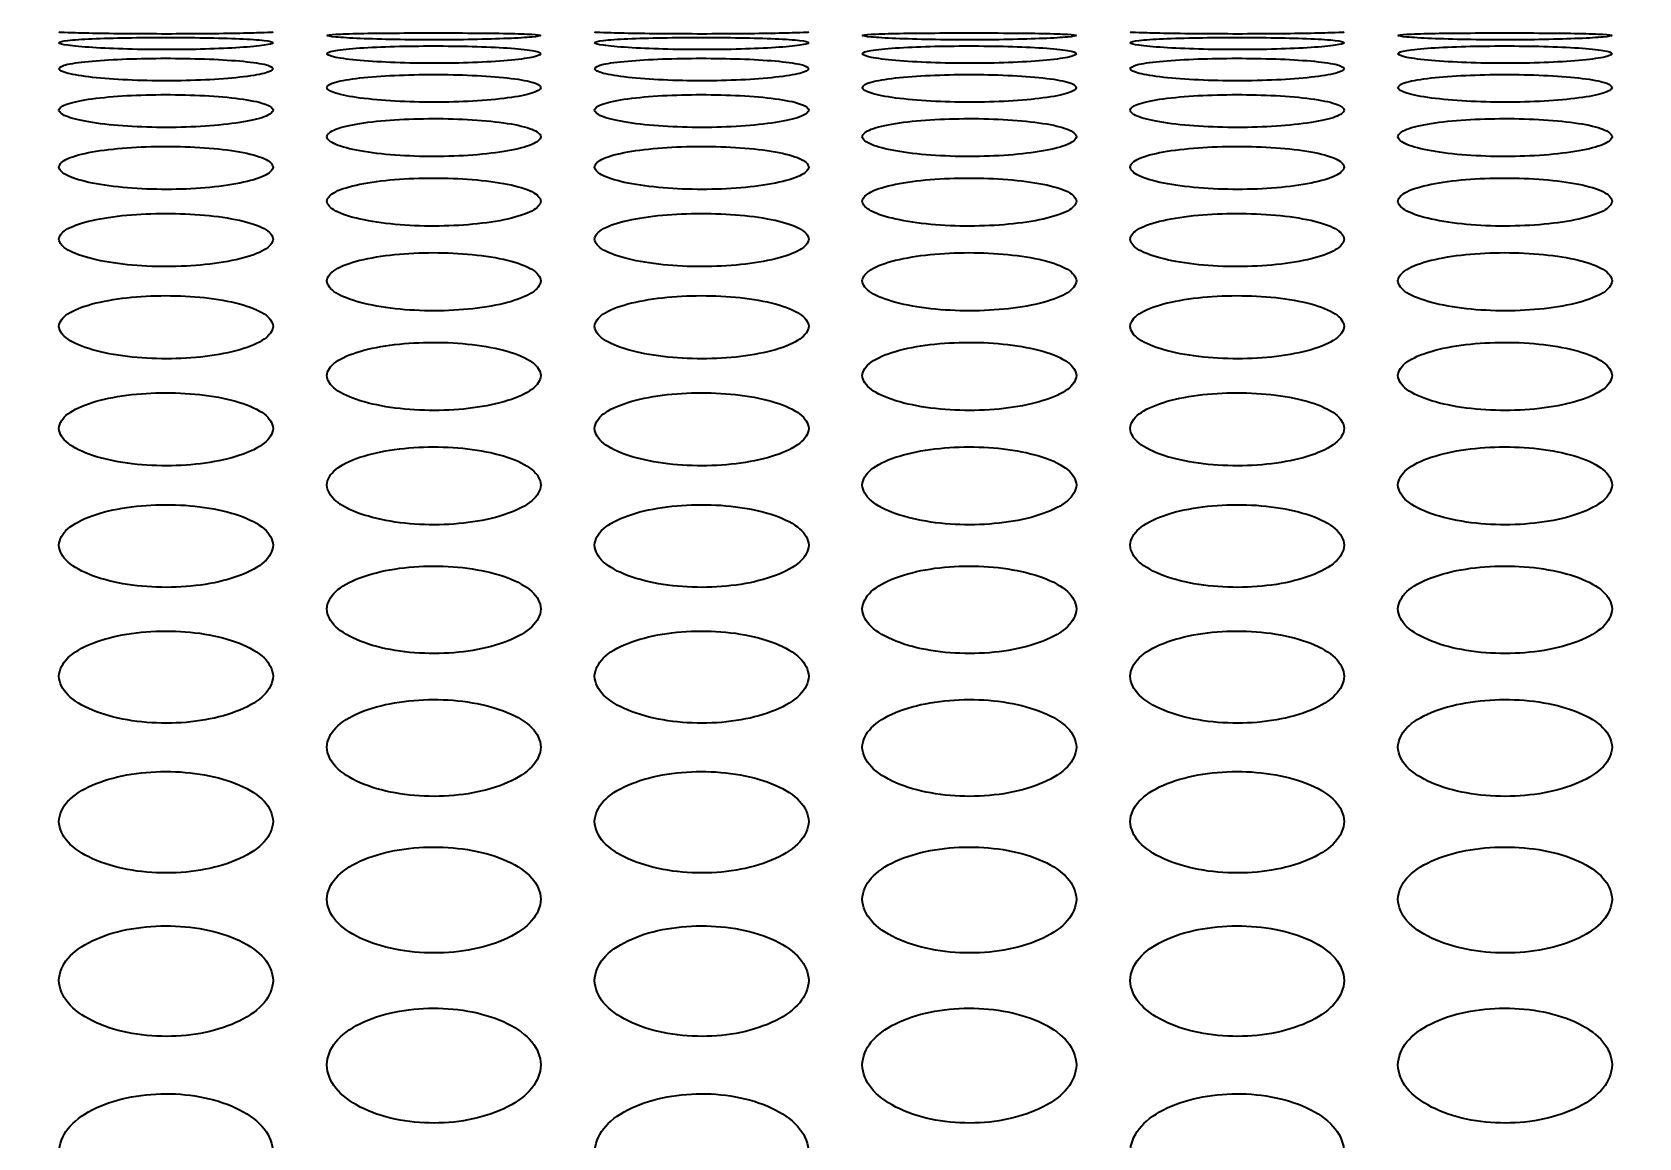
# Model space of a CAD drawing. Header units: millimetres. Extents: x 750 to 8479, y 2174 to 4333.
# Drawn here: x 2392.2 to 2452.2, y 3966 to 4007.3 of the extents above; entities that cross this region are included whole.
import ezdxf

# ---------------------------------------------------------------- set-up
doc = ezdxf.new("R2010")
doc.units = ezdxf.units.MM
doc.header["$LTSCALE"] = 153.67
doc.header["$PDMODE"] = 3
doc.header["$PDSIZE"] = 8
doc.layers.get('0').update_dxf_attribs({"linetype": 'CONTINUOUS'})
doc.layers.get('Defpoints').update_dxf_attribs({"linetype": 'CONTINUOUS'})
doc.layers.add('02___PRT_ALL_AXES', color=7, linetype='CONTINUOUS')
doc.styles.get("Standard").update_dxf_attribs({"font": 'calibri.ttf'})
doc.dimstyles.get("Standard").update_dxf_attribs({"dimtxt": 17.5, "dimasz": 17.5, "dimexe": 1.5, "dimexo": 1, "dimtad": 1, "dimdsep": 46, "dimtxsty": 'Standard', "dimblk": '_FILLED', "dimblk1": '_FILLED', "dimblk2": '_FILLED', "dimcen": 0.09, "dimazin": 2, "dimtol": 1, "dimtp": 0.01, "dimtm": 0.01, "dimtfac": 1, "dimtofl": 0, "dimtmove": 0, "dimatfit": 3, "dimldrblk": '_FILLED', "dimfxl": 1, "dimtolj": 1, "dimarcsym": 0})

# ---------------------------------------------------------------- blocks, each defined once
blk = doc.blocks.new('_FILLED')
at = {"color": 0, "linetype": 'ByBlock'}
blk.add_solid([(0, 0), (-1, 0.2143), (-1, -0.2143)], dxfattribs=at)
blk = doc.blocks.new('*D35')
at = {"color": 0, "lineweight": -2}
for p, q in [((2172.164, 4025.33), (2172.164, 4062.926)), ((2749.564, 3876.371), (2749.564, 4062.926)), ((2189.664, 4061.426), (2426.858, 4061.426)), ((2732.064, 4061.426), (2494.87, 4061.426))]:
    blk.add_line(p, q, dxfattribs=at)
at = {"layer": 'Defpoints', "color": 0}
for p in [(2749.564, 4061.426), (2172.164, 4024.33), (2749.564, 3875.371)]:
    blk.add_point(p, dxfattribs=at)
at = {"color": 0, "linetype": 'ByBlock', "lineweight": -2, "xscale": 17.5, "yscale": 17.5, "zscale": 17.5, "rotation": 180}
blk.add_blockref('_FILLED', (2172.164, 4061.426), dxfattribs=at)
at = {"color": 0, "linetype": 'ByBlock', "lineweight": -2, "xscale": 17.5, "yscale": 17.5, "zscale": 17.5}
blk.add_blockref('_FILLED', (2749.564, 4061.426), dxfattribs=at)
at = {"color": 0, "insert": (2460.864, 4061.426), "char_height": 30, "attachment_point": 5}
blk.add_mtext('\\A1;\\A1;575', dxfattribs=at)

msp = doc.modelspace()

# ---------------------------------------------------------------- linework, layer by layer
at = {"layer": '02___PRT_ALL_AXES', "linetype": 'Continuous'}
for points in [[(2401.16421, 4007.31348), (2401.14237, 4007.30857), (2400.93039, 4007.29574), (2399.98744, 4007.27164), (2398.64757, 4007.25255), (2397.18087, 4007.24566), (2395.707, 4007.25228), (2394.35251, 4007.27138), (2393.39937, 4007.29566), (2393.18584, 4007.30855), (2393.16421, 4007.31348)], [(2393.16421, 4006.92314), (2393.18605, 4006.9567), (2393.39803, 4007.01266), (2394.34098, 4007.07508), (2395.68085, 4007.11045), (2397.14755, 4007.12149), (2398.62142, 4007.1109), (2399.97591, 4007.07566), (2400.92905, 4007.01297), (2401.14258, 4006.95683), (2401.16421, 4006.92314)], [(2401.16421, 4006.92314), (2401.14237, 4006.88959), (2400.93039, 4006.82554), (2399.98744, 4006.73707), (2398.64757, 4006.67747), (2397.18087, 4006.65724), (2395.707, 4006.67666), (2394.35251, 4006.73619), (2393.39937, 4006.82518), (2393.18584, 4006.88945), (2393.16421, 4006.92314)], [(2403.16421, 4007.19096), (2403.18605, 4007.2102), (2403.39803, 4007.24056), (2404.34098, 4007.27078), (2405.68085, 4007.28587), (2407.14755, 4007.29024), (2408.62142, 4007.28606), (2409.97591, 4007.27105), (2410.92905, 4007.24073), (2411.14258, 4007.21028), (2411.16421, 4007.19096)], [(2411.16421, 4007.19096), (2411.14237, 4007.17172), (2410.93039, 4007.13327), (2409.98744, 4007.07697), (2408.64757, 4007.03761), (2407.18087, 4007.02405), (2405.707, 4007.03707), (2404.35251, 4007.0764), (2403.39937, 4007.13305), (2403.18584, 4007.17164), (2403.16421, 4007.19096)], [(2403.16421, 4006.51019), (2403.18605, 4006.55804), (2403.39803, 4006.63958), (2404.34098, 4006.73416), (2405.68085, 4006.78978), (2407.14755, 4006.80749), (2408.62142, 4006.7905), (2409.97591, 4006.73505), (2410.92905, 4006.64004), (2411.14258, 4006.55824), (2411.16421, 4006.51019)], [(2421.16421, 4007.31348), (2421.14237, 4007.30857), (2420.93039, 4007.29574), (2419.98744, 4007.27164), (2418.64757, 4007.25255), (2417.18087, 4007.24566), (2415.707, 4007.25228), (2414.35251, 4007.27138), (2413.39937, 4007.29566), (2413.18584, 4007.30855), (2413.16421, 4007.31348)], [(2413.16421, 4006.92314), (2413.18605, 4006.9567), (2413.39803, 4007.01266), (2414.34098, 4007.07508), (2415.68085, 4007.11045), (2417.14755, 4007.12149), (2418.62142, 4007.1109), (2419.97591, 4007.07566), (2420.92905, 4007.01297), (2421.14258, 4006.95683), (2421.16421, 4006.92314)], [(2421.16421, 4006.92314), (2421.14237, 4006.88959), (2420.93039, 4006.82554), (2419.98744, 4006.73707), (2418.64757, 4006.67747), (2417.18087, 4006.65724), (2415.707, 4006.67666), (2414.35251, 4006.73619), (2413.39937, 4006.82518), (2413.18584, 4006.88945), (2413.16421, 4006.92314)], [(2423.16421, 4007.19096), (2423.18605, 4007.2102), (2423.39803, 4007.24056), (2424.34098, 4007.27078), (2425.68085, 4007.28587), (2427.14755, 4007.29024), (2428.62142, 4007.28606), (2429.97591, 4007.27105), (2430.92905, 4007.24073), (2431.14258, 4007.21028), (2431.16421, 4007.19096)], [(2431.16421, 4007.19096), (2431.14237, 4007.17172), (2430.93039, 4007.13327), (2429.98744, 4007.07697), (2428.64757, 4007.03761), (2427.18087, 4007.02405), (2425.707, 4007.03707), (2424.35251, 4007.0764), (2423.39937, 4007.13305), (2423.18584, 4007.17164), (2423.16421, 4007.19096)], [(2423.16421, 4006.51019), (2423.18605, 4006.55804), (2423.39803, 4006.63958), (2424.34098, 4006.73416), (2425.68085, 4006.78978), (2427.14755, 4006.80749), (2428.62142, 4006.7905), (2429.97591, 4006.73505), (2430.92905, 4006.64004), (2431.14258, 4006.55824), (2431.16421, 4006.51019)], [(2441.16421, 4007.31348), (2441.14237, 4007.30857), (2440.93039, 4007.29574), (2439.98744, 4007.27164), (2438.64757, 4007.25255), (2437.18087, 4007.24566), (2435.707, 4007.25228), (2434.35251, 4007.27138), (2433.39937, 4007.29566), (2433.18584, 4007.30855), (2433.16421, 4007.31348)], [(2433.16421, 4006.92314), (2433.18605, 4006.9567), (2433.39803, 4007.01266), (2434.34098, 4007.07508), (2435.68085, 4007.11045), (2437.14755, 4007.12149), (2438.62142, 4007.1109), (2439.97591, 4007.07566), (2440.92905, 4007.01297), (2441.14258, 4006.95683), (2441.16421, 4006.92314)], [(2441.16421, 4006.92314), (2441.14237, 4006.88959), (2440.93039, 4006.82554), (2439.98744, 4006.73707), (2438.64757, 4006.67747), (2437.18087, 4006.65724), (2435.707, 4006.67666), (2434.35251, 4006.73619), (2433.39937, 4006.82518), (2433.18584, 4006.88945), (2433.16421, 4006.92314)], [(2443.16421, 4007.19096), (2443.18605, 4007.2102), (2443.39803, 4007.24056), (2444.34098, 4007.27078), (2445.68085, 4007.28587), (2447.14755, 4007.29024), (2448.62142, 4007.28606), (2449.97591, 4007.27105), (2450.92905, 4007.24073), (2451.14258, 4007.21028), (2451.16421, 4007.19096)], [(2451.16421, 4007.19096), (2451.14237, 4007.17172), (2450.93039, 4007.13327), (2449.98744, 4007.07697), (2448.64757, 4007.03761), (2447.18087, 4007.02405), (2445.707, 4007.03707), (2444.35251, 4007.0764), (2443.39937, 4007.13305), (2443.18584, 4007.17164), (2443.16421, 4007.19096)], [(2443.16421, 4006.51019), (2443.18605, 4006.55804), (2443.39803, 4006.63958), (2444.34098, 4006.73416), (2445.68085, 4006.78978), (2447.14755, 4006.80749), (2448.62142, 4006.7905), (2449.97591, 4006.73505), (2450.92905, 4006.64004), (2451.14258, 4006.55824), (2451.16421, 4006.51019)], [(2393.16421, 4005.95235), (2393.18605, 4006.01447), (2393.39803, 4006.12153), (2394.34098, 4006.24822), (2395.68085, 4006.32405), (2397.14755, 4006.34842), (2398.62142, 4006.32504), (2399.97591, 4006.24942), (2400.92905, 4006.12213), (2401.14258, 4006.01472), (2401.16421, 4005.95235)], [(2411.16421, 4006.51019), (2411.14237, 4006.46234), (2410.93039, 4006.37274), (2409.98744, 4006.25215), (2408.64757, 4006.17234), (2407.18087, 4006.14546), (2405.707, 4006.17126), (2404.35251, 4006.25096), (2403.39937, 4006.37223), (2403.18584, 4006.46215), (2403.16421, 4006.51019)], [(2413.16421, 4005.95235), (2413.18605, 4006.01447), (2413.39803, 4006.12153), (2414.34098, 4006.24822), (2415.68085, 4006.32405), (2417.14755, 4006.34842), (2418.62142, 4006.32504), (2419.97591, 4006.24942), (2420.92905, 4006.12213), (2421.14258, 4006.01472), (2421.16421, 4005.95235)], [(2431.16421, 4006.51019), (2431.14237, 4006.46234), (2430.93039, 4006.37274), (2429.98744, 4006.25215), (2428.64757, 4006.17234), (2427.18087, 4006.14546), (2425.707, 4006.17126), (2424.35251, 4006.25096), (2423.39937, 4006.37223), (2423.18584, 4006.46215), (2423.16421, 4006.51019)], [(2433.16421, 4005.95235), (2433.18605, 4006.01447), (2433.39803, 4006.12153), (2434.34098, 4006.24822), (2435.68085, 4006.32405), (2437.14755, 4006.34842), (2438.62142, 4006.32504), (2439.97591, 4006.24942), (2440.92905, 4006.12213), (2441.14258, 4006.01472), (2441.16421, 4005.95235)], [(2451.16421, 4006.51019), (2451.14237, 4006.46234), (2450.93039, 4006.37274), (2449.98744, 4006.25215), (2448.64757, 4006.17234), (2447.18087, 4006.14546), (2445.707, 4006.17126), (2444.35251, 4006.25096), (2443.39937, 4006.37223), (2443.18584, 4006.46215), (2443.16421, 4006.51019)], [(2401.16421, 4005.95235), (2401.14237, 4005.89023), (2400.93039, 4005.77513), (2399.98744, 4005.62248), (2398.64757, 4005.52251), (2397.18087, 4005.48899), (2395.707, 4005.52116), (2394.35251, 4005.62099), (2393.39937, 4005.77447), (2393.18584, 4005.88998), (2393.16421, 4005.95235)], [(2403.16421, 4005.24995), (2403.18605, 4005.3263), (2403.39803, 4005.45882), (2404.34098, 4005.61754), (2405.68085, 4005.71355), (2407.14755, 4005.74456), (2408.62142, 4005.71481), (2409.97591, 4005.61905), (2410.92905, 4005.45956), (2411.14258, 4005.3266), (2411.16421, 4005.24995)], [(2421.16421, 4005.95235), (2421.14237, 4005.89023), (2420.93039, 4005.77513), (2419.98744, 4005.62248), (2418.64757, 4005.52251), (2417.18087, 4005.48899), (2415.707, 4005.52116), (2414.35251, 4005.62099), (2413.39937, 4005.77447), (2413.18584, 4005.88998), (2413.16421, 4005.95235)], [(2423.16421, 4005.24995), (2423.18605, 4005.3263), (2423.39803, 4005.45882), (2424.34098, 4005.61754), (2425.68085, 4005.71355), (2427.14755, 4005.74456), (2428.62142, 4005.71481), (2429.97591, 4005.61905), (2430.92905, 4005.45956), (2431.14258, 4005.3266), (2431.16421, 4005.24995)], [(2441.16421, 4005.95235), (2441.14237, 4005.89023), (2440.93039, 4005.77513), (2439.98744, 4005.62248), (2438.64757, 4005.52251), (2437.18087, 4005.48899), (2435.707, 4005.52116), (2434.35251, 4005.62099), (2433.39937, 4005.77447), (2433.18584, 4005.88998), (2433.16421, 4005.95235)], [(2443.16421, 4005.24995), (2443.18605, 4005.3263), (2443.39803, 4005.45882), (2444.34098, 4005.61754), (2445.68085, 4005.71355), (2447.14755, 4005.74456), (2448.62142, 4005.71481), (2449.97591, 4005.61905), (2450.92905, 4005.45956), (2451.14258, 4005.3266), (2451.16421, 4005.24995)], [(2411.16421, 4005.24995), (2411.14237, 4005.1736), (2410.93039, 4005.03305), (2409.98744, 4004.84844), (2408.64757, 4004.72837), (2407.18087, 4004.68823), (2405.707, 4004.72676), (2404.35251, 4004.84664), (2403.39937, 4005.03225), (2403.18584, 4005.17329), (2403.16421, 4005.24995)], [(2431.16421, 4005.24995), (2431.14237, 4005.1736), (2430.93039, 4005.03305), (2429.98744, 4004.84844), (2428.64757, 4004.72837), (2427.18087, 4004.68823), (2425.707, 4004.72676), (2424.35251, 4004.84664), (2423.39937, 4005.03225), (2423.18584, 4005.17329), (2423.16421, 4005.24995)], [(2451.16421, 4005.24995), (2451.14237, 4005.1736), (2450.93039, 4005.03305), (2449.98744, 4004.84844), (2448.64757, 4004.72837), (2447.18087, 4004.68823), (2445.707, 4004.72676), (2444.35251, 4004.84664), (2443.39937, 4005.03225), (2443.18584, 4005.17329), (2443.16421, 4005.24995)], [(2393.16421, 4004.40338), (2393.18605, 4004.49392), (2393.39803, 4004.65182), (2394.34098, 4004.84249), (2395.68085, 4004.95861), (2397.14755, 4004.99625), (2398.62142, 4004.96014), (2399.97591, 4004.84431), (2400.92905, 4004.65271), (2401.14258, 4004.49428), (2401.16421, 4004.40338)], [(2401.16421, 4004.40338), (2401.14237, 4004.31285), (2400.93039, 4004.14694), (2399.98744, 4003.93048), (2398.64757, 4003.79037), (2397.18087, 4003.74365), (2395.707, 4003.7885), (2394.35251, 4003.92837), (2393.39937, 4004.146), (2393.18584, 4004.31248), (2393.16421, 4004.40338)], [(2413.16421, 4004.40338), (2413.18605, 4004.49392), (2413.39803, 4004.65182), (2414.34098, 4004.84249), (2415.68085, 4004.95861), (2417.14755, 4004.99625), (2418.62142, 4004.96014), (2419.97591, 4004.84431), (2420.92905, 4004.65271), (2421.14258, 4004.49428), (2421.16421, 4004.40338)], [(2421.16421, 4004.40338), (2421.14237, 4004.31285), (2420.93039, 4004.14694), (2419.98744, 4003.93048), (2418.64757, 4003.79037), (2417.18087, 4003.74365), (2415.707, 4003.7885), (2414.35251, 4003.92837), (2413.39937, 4004.146), (2413.18584, 4004.31248), (2413.16421, 4004.40338)], [(2433.16421, 4004.40338), (2433.18605, 4004.49392), (2433.39803, 4004.65182), (2434.34098, 4004.84249), (2435.68085, 4004.95861), (2437.14755, 4004.99625), (2438.62142, 4004.96014), (2439.97591, 4004.84431), (2440.92905, 4004.65271), (2441.14258, 4004.49428), (2441.16421, 4004.40338)], [(2441.16421, 4004.40338), (2441.14237, 4004.31285), (2440.93039, 4004.14694), (2439.98744, 4003.93048), (2438.64757, 4003.79037), (2437.18087, 4003.74365), (2435.707, 4003.7885), (2434.35251, 4003.92837), (2433.39937, 4004.146), (2433.18584, 4004.31248), (2433.16421, 4004.40338)], [(2403.16421, 4003.41316), (2403.18605, 4003.51783), (2403.39803, 4003.70102), (2404.34098, 4003.92352), (2405.68085, 4004.05969), (2407.14755, 4004.10393), (2408.62142, 4004.06148), (2409.97591, 4003.92565), (2410.92905, 4003.70205), (2411.14258, 4003.51825), (2411.16421, 4003.41316)], [(2423.16421, 4003.41316), (2423.18605, 4003.51783), (2423.39803, 4003.70102), (2424.34098, 4003.92352), (2425.68085, 4004.05969), (2427.14755, 4004.10393), (2428.62142, 4004.06148), (2429.97591, 4003.92565), (2430.92905, 4003.70205), (2431.14258, 4003.51825), (2431.16421, 4003.41316)], [(2443.16421, 4003.41316), (2443.18605, 4003.51783), (2443.39803, 4003.70102), (2444.34098, 4003.92352), (2445.68085, 4004.05969), (2447.14755, 4004.10393), (2448.62142, 4004.06148), (2449.97591, 4003.92565), (2450.92905, 4003.70205), (2451.14258, 4003.51825), (2451.16421, 4003.41316)], [(2411.16421, 4003.41316), (2411.14237, 4003.30849), (2410.93039, 4003.11732), (2409.98744, 4002.86914), (2408.64757, 4002.70908), (2407.18087, 4002.65578), (2405.707, 4002.70693), (2404.35251, 4002.86672), (2403.39937, 4003.11624), (2403.18584, 4003.30806), (2403.16421, 4003.41316)], [(2431.16421, 4003.41316), (2431.14237, 4003.30849), (2430.93039, 4003.11732), (2429.98744, 4002.86914), (2428.64757, 4002.70908), (2427.18087, 4002.65578), (2425.707, 4002.70693), (2424.35251, 4002.86672), (2423.39937, 4003.11624), (2423.18584, 4003.30806), (2423.16421, 4003.41316)], [(2451.16421, 4003.41316), (2451.14237, 4003.30849), (2450.93039, 4003.11732), (2449.98744, 4002.86914), (2448.64757, 4002.70908), (2447.18087, 4002.65578), (2445.707, 4002.70693), (2444.35251, 4002.86672), (2443.39937, 4003.11624), (2443.18584, 4003.30806), (2443.16421, 4003.41316)], [(2393.16421, 4002.27985), (2393.18605, 4002.39859), (2393.39803, 4002.60697), (2394.34098, 4002.86117), (2395.68085, 4003.01731), (2397.14755, 4003.06812), (2398.62142, 4003.01936), (2399.97591, 4002.8636), (2400.92905, 4002.60814), (2401.14258, 4002.39907), (2401.16421, 4002.27985)], [(2413.16421, 4002.27985), (2413.18605, 4002.39859), (2413.39803, 4002.60697), (2414.34098, 4002.86117), (2415.68085, 4003.01731), (2417.14755, 4003.06812), (2418.62142, 4003.01936), (2419.97591, 4002.8636), (2420.92905, 4002.60814), (2421.14258, 4002.39907), (2421.16421, 4002.27985)], [(2433.16421, 4002.27985), (2433.18605, 4002.39859), (2433.39803, 4002.60697), (2434.34098, 4002.86117), (2435.68085, 4003.01731), (2437.14755, 4003.06812), (2438.62142, 4003.01936), (2439.97591, 4002.8636), (2440.92905, 4002.60814), (2441.14258, 4002.39907), (2441.16421, 4002.27985)], [(2401.16421, 4002.27985), (2401.14237, 4002.1611), (2400.93039, 4001.94479), (2399.98744, 4001.66503), (2398.64757, 4001.4851), (2397.18087, 4001.42527), (2395.707, 4001.4827), (2394.35251, 4001.6623), (2393.39937, 4001.94357), (2393.18584, 4002.16062), (2393.16421, 4002.27985)], [(2421.16421, 4002.27985), (2421.14237, 4002.1611), (2420.93039, 4001.94479), (2419.98744, 4001.66503), (2418.64757, 4001.4851), (2417.18087, 4001.42527), (2415.707, 4001.4827), (2414.35251, 4001.6623), (2413.39937, 4001.94357), (2413.18584, 4002.16062), (2413.16421, 4002.27985)], [(2441.16421, 4002.27985), (2441.14237, 4002.1611), (2440.93039, 4001.94479), (2439.98744, 4001.66503), (2438.64757, 4001.4851), (2437.18087, 4001.42527), (2435.707, 4001.4827), (2434.35251, 4001.6623), (2433.39937, 4001.94357), (2433.18584, 4002.16062), (2433.16421, 4002.27985)], [(2403.16421, 4001.00411), (2403.18605, 4001.13686), (2403.39803, 4001.3703), (2404.34098, 4001.65605), (2405.68085, 4001.83207), (2407.14755, 4001.88943), (2408.62142, 4001.83439), (2409.97591, 4001.65879), (2410.92905, 4001.37161), (2411.14258, 4001.13739), (2411.16421, 4001.00411)], [(2423.16421, 4001.00411), (2423.18605, 4001.13686), (2423.39803, 4001.3703), (2424.34098, 4001.65605), (2425.68085, 4001.83207), (2427.14755, 4001.88943), (2428.62142, 4001.83439), (2429.97591, 4001.65879), (2430.92905, 4001.37161), (2431.14258, 4001.13739), (2431.16421, 4001.00411)], [(2443.16421, 4001.00411), (2443.18605, 4001.13686), (2443.39803, 4001.3703), (2444.34098, 4001.65605), (2445.68085, 4001.83207), (2447.14755, 4001.88943), (2448.62142, 4001.83439), (2449.97591, 4001.65879), (2450.92905, 4001.37161), (2451.14258, 4001.13739), (2451.16421, 4001.00411)], [(2411.16421, 4001.00411), (2411.14237, 4000.87137), (2410.93039, 4000.63004), (2409.98744, 4000.31885), (2408.64757, 4000.11917), (2407.18087, 4000.05284), (2405.707, 4000.11651), (2404.35251, 4000.31582), (2403.39937, 4000.62867), (2403.18584, 4000.87083), (2403.16421, 4001.00411)], [(2431.16421, 4001.00411), (2431.14237, 4000.87137), (2430.93039, 4000.63004), (2429.98744, 4000.31885), (2428.64757, 4000.11917), (2427.18087, 4000.05284), (2425.707, 4000.11651), (2424.35251, 4000.31582), (2423.39937, 4000.62867), (2423.18584, 4000.87083), (2423.16421, 4001.00411)], [(2451.16421, 4001.00411), (2451.14237, 4000.87137), (2450.93039, 4000.63004), (2449.98744, 4000.31885), (2448.64757, 4000.11917), (2447.18087, 4000.05284), (2445.707, 4000.11651), (2444.35251, 4000.31582), (2443.39937, 4000.62867), (2443.18584, 4000.87083), (2443.16421, 4001.00411)], [(2393.16421, 3999.5867), (2393.18605, 3999.73337), (2393.39803, 3999.99174), (2394.34098, 4000.30888), (2395.68085, 4000.50468), (2397.14755, 4000.56855), (2398.62142, 4000.50726), (2399.97591, 4000.31192), (2400.92905, 3999.9932), (2401.14258, 3999.73397), (2401.16421, 3999.5867)], [(2413.16421, 3999.5867), (2413.18605, 3999.73337), (2413.39803, 3999.99174), (2414.34098, 4000.30888), (2415.68085, 4000.50468), (2417.14755, 4000.56855), (2418.62142, 4000.50726), (2419.97591, 4000.31192), (2420.92905, 3999.9932), (2421.14258, 3999.73397), (2421.16421, 3999.5867)], [(2433.16421, 3999.5867), (2433.18605, 3999.73337), (2433.39803, 3999.99174), (2434.34098, 4000.30888), (2435.68085, 4000.50468), (2437.14755, 4000.56855), (2438.62142, 4000.50726), (2439.97591, 4000.31192), (2440.92905, 3999.9932), (2441.14258, 3999.73397), (2441.16421, 3999.5867)], [(2401.16421, 3999.5867), (2401.14237, 3999.44003), (2400.93039, 3999.17382), (2399.98744, 3998.8314), (2398.64757, 3998.61208), (2397.18087, 3998.53929), (2395.707, 3998.60915), (2394.35251, 3998.82807), (2393.39937, 3999.17232), (2393.18584, 3999.43944), (2393.16421, 3999.5867)], [(2403.16421, 3998.02844), (2403.18605, 3998.18895), (2403.39803, 3998.4721), (2404.34098, 3998.82044), (2405.68085, 3999.03589), (2407.14755, 3999.10625), (2408.62142, 3999.03874), (2409.97591, 3998.82378), (2410.92905, 3998.47369), (2411.14258, 3998.1896), (2411.16421, 3998.02844)], [(2421.16421, 3999.5867), (2421.14237, 3999.44003), (2420.93039, 3999.17382), (2419.98744, 3998.8314), (2418.64757, 3998.61208), (2417.18087, 3998.53929), (2415.707, 3998.60915), (2414.35251, 3998.82807), (2413.39937, 3999.17232), (2413.18584, 3999.43944), (2413.16421, 3999.5867)], [(2423.16421, 3998.02844), (2423.18605, 3998.18895), (2423.39803, 3998.4721), (2424.34098, 3998.82044), (2425.68085, 3999.03589), (2427.14755, 3999.10625), (2428.62142, 3999.03874), (2429.97591, 3998.82378), (2430.92905, 3998.47369), (2431.14258, 3998.1896), (2431.16421, 3998.02844)], [(2441.16421, 3999.5867), (2441.14237, 3999.44003), (2440.93039, 3999.17382), (2439.98744, 3998.8314), (2438.64757, 3998.61208), (2437.18087, 3998.53929), (2435.707, 3998.60915), (2434.35251, 3998.82807), (2433.39937, 3999.17232), (2433.18584, 3999.43944), (2433.16421, 3999.5867)], [(2443.16421, 3998.02844), (2443.18605, 3998.18895), (2443.39803, 3998.4721), (2444.34098, 3998.82044), (2445.68085, 3999.03589), (2447.14755, 3999.10625), (2448.62142, 3999.03874), (2449.97591, 3998.82378), (2450.92905, 3998.47369), (2451.14258, 3998.1896), (2451.16421, 3998.02844)], [(2411.16421, 3998.02844), (2411.14237, 3997.86793), (2410.93039, 3997.57699), (2409.98744, 3997.20353), (2408.64757, 3996.96471), (2407.18087, 3996.8855), (2405.707, 3996.96152), (2404.35251, 3997.19991), (2403.39937, 3997.57535), (2403.18584, 3997.86728), (2403.16421, 3998.02844)], [(2431.16421, 3998.02844), (2431.14237, 3997.86793), (2430.93039, 3997.57699), (2429.98744, 3997.20353), (2428.64757, 3996.96471), (2427.18087, 3996.8855), (2425.707, 3996.96152), (2424.35251, 3997.19991), (2423.39937, 3997.57535), (2423.18584, 3997.86728), (2423.16421, 3998.02844)], [(2451.16421, 3998.02844), (2451.14237, 3997.86793), (2450.93039, 3997.57699), (2449.98744, 3997.20353), (2448.64757, 3996.96471), (2447.18087, 3996.8855), (2445.707, 3996.96152), (2444.35251, 3997.19991), (2443.39937, 3997.57535), (2443.18584, 3997.86728), (2443.16421, 3998.02844)], [(2393.16421, 3996.33024), (2393.18605, 3996.5045), (2393.39803, 3996.81225), (2394.34098, 3997.19159), (2395.68085, 3997.42658), (2397.14755, 3997.50337), (2398.62142, 3997.42968), (2399.97591, 3997.19523), (2400.92905, 3996.81398), (2401.14258, 3996.5052), (2401.16421, 3996.33024)], [(2413.16421, 3996.33024), (2413.18605, 3996.5045), (2413.39803, 3996.81225), (2414.34098, 3997.19159), (2415.68085, 3997.42658), (2417.14755, 3997.50337), (2418.62142, 3997.42968), (2419.97591, 3997.19523), (2420.92905, 3996.81398), (2421.14258, 3996.5052), (2421.16421, 3996.33024)], [(2433.16421, 3996.33024), (2433.18605, 3996.5045), (2433.39803, 3996.81225), (2434.34098, 3997.19159), (2435.68085, 3997.42658), (2437.14755, 3997.50337), (2438.62142, 3997.42968), (2439.97591, 3997.19523), (2440.92905, 3996.81398), (2441.14258, 3996.5052), (2441.16421, 3996.33024)], [(2401.16421, 3996.33024), (2401.14237, 3996.15598), (2400.93039, 3995.84049), (2399.98744, 3995.43621), (2398.64757, 3995.17802), (2397.18087, 3995.09243), (2395.707, 3995.17457), (2394.35251, 3995.43229), (2393.39937, 3995.83871), (2393.18584, 3996.15528), (2393.16421, 3996.33024)], [(2421.16421, 3996.33024), (2421.14237, 3996.15598), (2420.93039, 3995.84049), (2419.98744, 3995.43621), (2418.64757, 3995.17802), (2417.18087, 3995.09243), (2415.707, 3995.17457), (2414.35251, 3995.43229), (2413.39937, 3995.83871), (2413.18584, 3996.15528), (2413.16421, 3996.33024)], [(2441.16421, 3996.33024), (2441.14237, 3996.15598), (2440.93039, 3995.84049), (2439.98744, 3995.43621), (2438.64757, 3995.17802), (2437.18087, 3995.09243), (2435.707, 3995.17457), (2434.35251, 3995.43229), (2433.39937, 3995.83871), (2433.18584, 3996.15528), (2433.16421, 3996.33024)], [(2403.16421, 3994.49309), (2403.18605, 3994.68099), (2403.39803, 3995.01318), (2404.34098, 3995.42329), (2405.68085, 3995.67768), (2407.14755, 3995.76086), (2408.62142, 3995.68104), (2409.97591, 3995.42723), (2410.92905, 3995.01505), (2411.14258, 3994.68175), (2411.16421, 3994.49309)], [(2423.16421, 3994.49309), (2423.18605, 3994.68099), (2423.39803, 3995.01318), (2424.34098, 3995.42329), (2425.68085, 3995.67768), (2427.14755, 3995.76086), (2428.62142, 3995.68104), (2429.97591, 3995.42723), (2430.92905, 3995.01505), (2431.14258, 3994.68175), (2431.16421, 3994.49309)], [(2443.16421, 3994.49309), (2443.18605, 3994.68099), (2443.39803, 3995.01318), (2444.34098, 3995.42329), (2445.68085, 3995.67768), (2447.14755, 3995.76086), (2448.62142, 3995.68104), (2449.97591, 3995.42723), (2450.92905, 3995.01505), (2451.14258, 3994.68175), (2451.16421, 3994.49309)], [(2411.16421, 3994.49309), (2411.14237, 3994.30519), (2410.93039, 3993.96532), (2409.98744, 3993.53046), (2408.64757, 3993.25305), (2407.18087, 3993.16114), (2405.707, 3993.24935), (2404.35251, 3993.52624), (2403.39937, 3993.96341), (2403.18584, 3994.30443), (2403.16421, 3994.49309)], [(2431.16421, 3994.49309), (2431.14237, 3994.30519), (2430.93039, 3993.96532), (2429.98744, 3993.53046), (2428.64757, 3993.25305), (2427.18087, 3993.16114), (2425.707, 3993.24935), (2424.35251, 3993.52624), (2423.39937, 3993.96341), (2423.18584, 3994.30443), (2423.16421, 3994.49309)], [(2451.16421, 3994.49309), (2451.14237, 3994.30519), (2450.93039, 3993.96532), (2449.98744, 3993.53046), (2448.64757, 3993.25305), (2447.18087, 3993.16114), (2445.707, 3993.24935), (2444.35251, 3993.52624), (2443.39937, 3993.96341), (2443.18584, 3994.30443), (2443.16421, 3994.49309)], [(2393.16421, 3992.51806), (2393.18605, 3992.7195), (2393.39803, 3993.07593), (2394.34098, 3993.51657), (2395.68085, 3993.79021), (2397.14755, 3993.87973), (2398.62142, 3993.79383), (2399.97591, 3993.5208), (2400.92905, 3993.07793), (2401.14258, 3992.72031), (2401.16421, 3992.51806)], [(2413.16421, 3992.51806), (2413.18605, 3992.7195), (2413.39803, 3993.07593), (2414.34098, 3993.51657), (2415.68085, 3993.79021), (2417.14755, 3993.87973), (2418.62142, 3993.79383), (2419.97591, 3993.5208), (2420.92905, 3993.07793), (2421.14258, 3992.72031), (2421.16421, 3992.51806)], [(2433.16421, 3992.51806), (2433.18605, 3992.7195), (2433.39803, 3993.07593), (2434.34098, 3993.51657), (2435.68085, 3993.79021), (2437.14755, 3993.87973), (2438.62142, 3993.79383), (2439.97591, 3993.5208), (2440.92905, 3993.07793), (2441.14258, 3992.72031), (2441.16421, 3992.51806)], [(2401.16421, 3992.51806), (2401.14237, 3992.31662), (2400.93039, 3991.95259), (2399.98744, 3991.4874), (2398.64757, 3991.19093), (2397.18087, 3991.09275), (2395.707, 3991.18698), (2394.35251, 3991.48289), (2393.39937, 3991.95054), (2393.18584, 3992.31581), (2393.16421, 3992.51806)], [(2421.16421, 3992.51806), (2421.14237, 3992.31662), (2420.93039, 3991.95259), (2419.98744, 3991.4874), (2418.64757, 3991.19093), (2417.18087, 3991.09275), (2415.707, 3991.18698), (2414.35251, 3991.48289), (2413.39937, 3991.95054), (2413.18584, 3992.31581), (2413.16421, 3992.51806)], [(2441.16421, 3992.51806), (2441.14237, 3992.31662), (2440.93039, 3991.95259), (2439.98744, 3991.4874), (2438.64757, 3991.19093), (2437.18087, 3991.09275), (2435.707, 3991.18698), (2434.35251, 3991.48289), (2433.39937, 3991.95054), (2433.18584, 3992.31581), (2433.16421, 3992.51806)], [(2403.16421, 3990.40631), (2403.18605, 3990.62117), (2403.39803, 3991.00162), (2404.34098, 3991.47255), (2405.68085, 3991.76527), (2407.14755, 3991.86109), (2408.62142, 3991.76915), (2409.97591, 3991.47707), (2410.92905, 3991.00376), (2411.14258, 3990.62203), (2411.16421, 3990.40631)], [(2423.16421, 3990.40631), (2423.18605, 3990.62117), (2423.39803, 3991.00162), (2424.34098, 3991.47255), (2425.68085, 3991.76527), (2427.14755, 3991.86109), (2428.62142, 3991.76915), (2429.97591, 3991.47707), (2430.92905, 3991.00376), (2431.14258, 3990.62203), (2431.16421, 3990.40631)], [(2443.16421, 3990.40631), (2443.18605, 3990.62117), (2443.39803, 3991.00162), (2444.34098, 3991.47255), (2445.68085, 3991.76527), (2447.14755, 3991.86109), (2448.62142, 3991.76915), (2449.97591, 3991.47707), (2450.92905, 3991.00376), (2451.14258, 3990.62203), (2451.16421, 3990.40631)], [(2411.16421, 3990.40631), (2411.14237, 3990.19146), (2410.93039, 3989.80346), (2409.98744, 3989.30821), (2408.64757, 3988.99286), (2407.18087, 3988.88847), (2405.707, 3988.98866), (2404.35251, 3989.30341), (2403.39937, 3989.80127), (2403.18584, 3990.19059), (2403.16421, 3990.40631)], [(2431.16421, 3990.40631), (2431.14237, 3990.19146), (2430.93039, 3989.80346), (2429.98744, 3989.30821), (2428.64757, 3988.99286), (2427.18087, 3988.88847), (2425.707, 3988.98866), (2424.35251, 3989.30341), (2423.39937, 3989.80127), (2423.18584, 3990.19059), (2423.16421, 3990.40631)], [(2451.16421, 3990.40631), (2451.14237, 3990.19146), (2450.93039, 3989.80346), (2449.98744, 3989.30821), (2448.64757, 3988.99286), (2447.18087, 3988.88847), (2445.707, 3988.98866), (2444.35251, 3989.30341), (2443.39937, 3989.80127), (2443.18584, 3990.19059), (2443.16421, 3990.40631)], [(2393.16421, 3988.15907), (2393.18605, 3988.38722), (2393.39803, 3988.79148), (2394.34098, 3989.29241), (2395.68085, 3989.60406), (2397.14755, 3989.7061), (2398.62142, 3989.60818), (2399.97591, 3989.29722), (2400.92905, 3988.79375), (2401.14258, 3988.38814), (2401.16421, 3988.15907)], [(2413.16421, 3988.15907), (2413.18605, 3988.38722), (2413.39803, 3988.79148), (2414.34098, 3989.29241), (2415.68085, 3989.60406), (2417.14755, 3989.7061), (2418.62142, 3989.60818), (2419.97591, 3989.29722), (2420.92905, 3988.79375), (2421.14258, 3988.38814), (2421.16421, 3988.15907)], [(2433.16421, 3988.15907), (2433.18605, 3988.38722), (2433.39803, 3988.79148), (2434.34098, 3989.29241), (2435.68085, 3989.60406), (2437.14755, 3989.7061), (2438.62142, 3989.60818), (2439.97591, 3989.29722), (2440.92905, 3988.79375), (2441.14258, 3988.38814), (2441.16421, 3988.15907)], [(2401.16421, 3988.15907), (2401.14237, 3987.93092), (2400.93039, 3987.51919), (2399.98744, 3986.99418), (2398.64757, 3986.66012), (2397.18087, 3986.54958), (2395.707, 3986.65567), (2394.35251, 3986.98909), (2393.39937, 3987.51687), (2393.18584, 3987.93), (2393.16421, 3988.15907)], [(2421.16421, 3988.15907), (2421.14237, 3987.93092), (2420.93039, 3987.51919), (2419.98744, 3986.99418), (2418.64757, 3986.66012), (2417.18087, 3986.54958), (2415.707, 3986.65567), (2414.35251, 3986.98909), (2413.39937, 3987.51687), (2413.18584, 3987.93), (2413.16421, 3988.15907)], [(2441.16421, 3988.15907), (2441.14237, 3987.93092), (2440.93039, 3987.51919), (2439.98744, 3986.99418), (2438.64757, 3986.66012), (2437.18087, 3986.54958), (2435.707, 3986.65567), (2434.35251, 3986.98909), (2433.39937, 3987.51687), (2433.18584, 3987.93), (2433.16421, 3988.15907)], [(2403.16421, 3985.77765), (2403.18605, 3986.01896), (2403.39803, 3986.44679), (2404.34098, 3986.97743), (2405.68085, 3987.30781), (2407.14755, 3987.41604), (2408.62142, 3987.31219), (2409.97591, 3986.98253), (2410.92905, 3986.44919), (2411.14258, 3986.01993), (2411.16421, 3985.77765)], [(2423.16421, 3985.77765), (2423.18605, 3986.01896), (2423.39803, 3986.44679), (2424.34098, 3986.97743), (2425.68085, 3987.30781), (2427.14755, 3987.41604), (2428.62142, 3987.31219), (2429.97591, 3986.98253), (2430.92905, 3986.44919), (2431.14258, 3986.01993), (2431.16421, 3985.77765)], [(2443.16421, 3985.77765), (2443.18605, 3986.01896), (2443.39803, 3986.44679), (2444.34098, 3986.97743), (2445.68085, 3987.30781), (2447.14755, 3987.41604), (2448.62142, 3987.31219), (2449.97591, 3986.98253), (2450.92905, 3986.44919), (2451.14258, 3986.01993), (2451.16421, 3985.77765)], [(2411.16421, 3985.77765), (2411.14237, 3985.53634), (2410.93039, 3985.10112), (2409.98744, 3984.54664), (2408.64757, 3984.19409), (2407.18087, 3984.07746), (2405.707, 3984.18939), (2404.35251, 3984.54127), (2403.39937, 3985.09867), (2403.18584, 3985.53537), (2403.16421, 3985.77765)], [(2431.16421, 3985.77765), (2431.14237, 3985.53634), (2430.93039, 3985.10112), (2429.98744, 3984.54664), (2428.64757, 3984.19409), (2427.18087, 3984.07746), (2425.707, 3984.18939), (2424.35251, 3984.54127), (2423.39937, 3985.09867), (2423.18584, 3985.53537), (2423.16421, 3985.77765)], [(2451.16421, 3985.77765), (2451.14237, 3985.53634), (2450.93039, 3985.10112), (2449.98744, 3984.54664), (2448.64757, 3984.19409), (2447.18087, 3984.07746), (2445.707, 3984.18939), (2444.35251, 3984.54127), (2443.39937, 3985.09867), (2443.18584, 3985.53537), (2443.16421, 3985.77765)], [(2393.16421, 3983.26344), (2393.18605, 3983.51777), (2393.39803, 3983.96892), (2394.34098, 3984.52896), (2395.68085, 3984.87789), (2397.14755, 3984.99222), (2398.62142, 3984.88251), (2399.97591, 3984.53435), (2400.92905, 3983.97146), (2401.14258, 3983.51879), (2401.16421, 3983.26344)], [(2413.16421, 3983.26344), (2413.18605, 3983.51777), (2413.39803, 3983.96892), (2414.34098, 3984.52896), (2415.68085, 3984.87789), (2417.14755, 3984.99222), (2418.62142, 3984.88251), (2419.97591, 3984.53435), (2420.92905, 3983.97146), (2421.14258, 3983.51879), (2421.16421, 3983.26344)], [(2433.16421, 3983.26344), (2433.18605, 3983.51777), (2433.39803, 3983.96892), (2434.34098, 3984.52896), (2435.68085, 3984.87789), (2437.14755, 3984.99222), (2438.62142, 3984.88251), (2439.97591, 3984.53435), (2440.92905, 3983.97146), (2441.14258, 3983.51879), (2441.16421, 3983.26344)], [(2401.16421, 3983.26344), (2401.14237, 3983.00912), (2400.93039, 3982.55066), (2399.98744, 3981.96704), (2398.64757, 3981.59618), (2397.18087, 3981.47354), (2395.707, 3981.59124), (2394.35251, 3981.96139), (2393.39937, 3982.54807), (2393.18584, 3983.00809), (2393.16421, 3983.26344)], [(2421.16421, 3983.26344), (2421.14237, 3983.00912), (2420.93039, 3982.55066), (2419.98744, 3981.96704), (2418.64757, 3981.59618), (2417.18087, 3981.47354), (2415.707, 3981.59124), (2414.35251, 3981.96139), (2413.39937, 3982.54807), (2413.18584, 3983.00809), (2413.16421, 3983.26344)], [(2441.16421, 3983.26344), (2441.14237, 3983.00912), (2440.93039, 3982.55066), (2439.98744, 3981.96704), (2438.64757, 3981.59618), (2437.18087, 3981.47354), (2435.707, 3981.59124), (2434.35251, 3981.96139), (2433.39937, 3982.54807), (2433.18584, 3983.00809), (2433.16421, 3983.26344)], [(2403.16421, 3980.61791), (2403.18605, 3980.88511), (2403.39803, 3981.35932), (2404.34098, 3981.94843), (2405.68085, 3982.3157), (2407.14755, 3982.43608), (2408.62142, 3982.32056), (2409.97591, 3981.9541), (2410.92905, 3981.36198), (2411.14258, 3980.88619), (2411.16421, 3980.61791)], [(2423.16421, 3980.61791), (2423.18605, 3980.88511), (2423.39803, 3981.35932), (2424.34098, 3981.94843), (2425.68085, 3982.3157), (2427.14755, 3982.43608), (2428.62142, 3982.32056), (2429.97591, 3981.9541), (2430.92905, 3981.36198), (2431.14258, 3980.88619), (2431.16421, 3980.61791)], [(2443.16421, 3980.61791), (2443.18605, 3980.88511), (2443.39803, 3981.35932), (2444.34098, 3981.94843), (2445.68085, 3982.3157), (2447.14755, 3982.43608), (2448.62142, 3982.32056), (2449.97591, 3981.9541), (2450.92905, 3981.36198), (2451.14258, 3980.88619), (2451.16421, 3980.61791)], [(2411.16421, 3980.61791), (2411.14237, 3980.35072), (2410.93039, 3979.86929), (2409.98744, 3979.25687), (2408.64757, 3978.86793), (2407.18087, 3978.73934), (2405.707, 3978.86275), (2404.35251, 3979.25094), (2403.39937, 3979.86657), (2403.18584, 3980.34964), (2403.16421, 3980.61791)], [(2431.16421, 3980.61791), (2431.14237, 3980.35072), (2430.93039, 3979.86929), (2429.98744, 3979.25687), (2428.64757, 3978.86793), (2427.18087, 3978.73934), (2425.707, 3978.86275), (2424.35251, 3979.25094), (2423.39937, 3979.86657), (2423.18584, 3980.34964), (2423.16421, 3980.61791)], [(2451.16421, 3980.61791), (2451.14237, 3980.35072), (2450.93039, 3979.86929), (2449.98744, 3979.25687), (2448.64757, 3978.86793), (2447.18087, 3978.73934), (2445.707, 3978.86275), (2444.35251, 3979.25094), (2443.39937, 3979.86657), (2443.18584, 3980.34964), (2443.16421, 3980.61791)], [(2393.16421, 3977.84261), (2393.18605, 3978.12252), (2393.39803, 3978.6195), (2394.34098, 3979.23735), (2395.68085, 3979.62275), (2397.14755, 3979.7491), (2398.62142, 3979.62785), (2399.97591, 3979.2433), (2400.92905, 3978.6223), (2401.14258, 3978.12364), (2401.16421, 3977.84261)], [(2413.16421, 3977.84261), (2413.18605, 3978.12252), (2413.39803, 3978.6195), (2414.34098, 3979.23735), (2415.68085, 3979.62275), (2417.14755, 3979.7491), (2418.62142, 3979.62785), (2419.97591, 3979.2433), (2420.92905, 3978.6223), (2421.14258, 3978.12364), (2421.16421, 3977.84261)], [(2433.16421, 3977.84261), (2433.18605, 3978.12252), (2433.39803, 3978.6195), (2434.34098, 3979.23735), (2435.68085, 3979.62275), (2437.14755, 3979.7491), (2438.62142, 3979.62785), (2439.97591, 3979.2433), (2440.92905, 3978.6223), (2441.14258, 3978.12364), (2441.16421, 3977.84261)], [(2401.16421, 3977.84261), (2401.14237, 3977.5627), (2400.93039, 3977.05858), (2399.98744, 3976.41772), (2398.64757, 3976.01093), (2397.18087, 3975.87646), (2395.707, 3976.00551), (2394.35251, 3976.41152), (2393.39937, 3977.05574), (2393.18584, 3977.56157), (2393.16421, 3977.84261)], [(2421.16421, 3977.84261), (2421.14237, 3977.5627), (2420.93039, 3977.05858), (2419.98744, 3976.41772), (2418.64757, 3976.01093), (2417.18087, 3975.87646), (2415.707, 3976.00551), (2414.35251, 3976.41152), (2413.39937, 3977.05574), (2413.18584, 3977.56157), (2413.16421, 3977.84261)], [(2441.16421, 3977.84261), (2441.14237, 3977.5627), (2440.93039, 3977.05858), (2439.98744, 3976.41772), (2438.64757, 3976.01093), (2437.18087, 3975.87646), (2435.707, 3976.00551), (2434.35251, 3976.41152), (2433.39937, 3977.05574), (2433.18584, 3977.56157), (2433.16421, 3977.84261)], [(2403.16421, 3974.93915), (2403.18605, 3975.23161), (2403.39803, 3975.75108), (2404.34098, 3976.3973), (2405.68085, 3976.8006), (2407.14755, 3976.93285), (2408.62142, 3976.80594), (2409.97591, 3976.40352), (2410.92905, 3975.75401), (2411.14258, 3975.23278), (2411.16421, 3974.93915)], [(2423.16421, 3974.93915), (2423.18605, 3975.23161), (2423.39803, 3975.75108), (2424.34098, 3976.3973), (2425.68085, 3976.8006), (2427.14755, 3976.93285), (2428.62142, 3976.80594), (2429.97591, 3976.40352), (2430.92905, 3975.75401), (2431.14258, 3975.23278), (2431.16421, 3974.93915)], [(2443.16421, 3974.93915), (2443.18605, 3975.23161), (2443.39803, 3975.75108), (2444.34098, 3976.3973), (2445.68085, 3976.8006), (2447.14755, 3976.93285), (2448.62142, 3976.80594), (2449.97591, 3976.40352), (2450.92905, 3975.75401), (2451.14258, 3975.23278), (2451.16421, 3974.93915)], [(2411.16421, 3974.93915), (2411.14237, 3974.64669), (2410.93039, 3974.12017), (2409.98744, 3973.45125), (2408.64757, 3973.02684), (2407.18087, 3972.88658), (2405.707, 3973.02118), (2404.35251, 3973.44477), (2403.39937, 3974.1172), (2403.18584, 3974.64551), (2403.16421, 3974.93915)], [(2431.16421, 3974.93915), (2431.14237, 3974.64669), (2430.93039, 3974.12017), (2429.98744, 3973.45125), (2428.64757, 3973.02684), (2427.18087, 3972.88658), (2425.707, 3973.02118), (2424.35251, 3973.44477), (2423.39937, 3974.1172), (2423.18584, 3974.64551), (2423.16421, 3974.93915)], [(2451.16421, 3974.93915), (2451.14237, 3974.64669), (2450.93039, 3974.12017), (2449.98744, 3973.45125), (2448.64757, 3973.02684), (2447.18087, 3972.88658), (2445.707, 3973.02118), (2444.35251, 3973.44477), (2443.39937, 3974.1172), (2443.18584, 3974.64551), (2443.16421, 3974.93915)], [(2393.16421, 3971.90922), (2393.18605, 3972.21406), (2393.39803, 3972.75573), (2394.34098, 3973.42994), (2395.68085, 3973.8509), (2397.14755, 3973.98898), (2398.62142, 3973.85648), (2399.97591, 3973.43643), (2400.92905, 3972.75877), (2401.14258, 3972.21529), (2401.16421, 3971.90922)], [(2413.16421, 3971.90922), (2413.18605, 3972.21406), (2413.39803, 3972.75573), (2414.34098, 3973.42994), (2415.68085, 3973.8509), (2417.14755, 3973.98898), (2418.62142, 3973.85648), (2419.97591, 3973.43643), (2420.92905, 3972.75877), (2421.14258, 3972.21529), (2421.16421, 3971.90922)], [(2433.16421, 3971.90922), (2433.18605, 3972.21406), (2433.39803, 3972.75573), (2434.34098, 3973.42994), (2435.68085, 3973.8509), (2437.14755, 3973.98898), (2438.62142, 3973.85648), (2439.97591, 3973.43643), (2440.92905, 3972.75877), (2441.14258, 3972.21529), (2441.16421, 3971.90922)], [(2401.16421, 3971.90922), (2401.14237, 3971.60438), (2400.93039, 3971.05578), (2399.98744, 3970.35918), (2398.64757, 3969.9174), (2397.18087, 3969.77143), (2395.707, 3969.91152), (2394.35251, 3970.35244), (2393.39937, 3971.05269), (2393.18584, 3971.60316), (2393.16421, 3971.90922)], [(2421.16421, 3971.90922), (2421.14237, 3971.60438), (2420.93039, 3971.05578), (2419.98744, 3970.35918), (2418.64757, 3969.9174), (2417.18087, 3969.77143), (2415.707, 3969.91152), (2414.35251, 3970.35244), (2413.39937, 3971.05269), (2413.18584, 3971.60316), (2413.16421, 3971.90922)], [(2441.16421, 3971.90922), (2441.14237, 3971.60438), (2440.93039, 3971.05578), (2439.98744, 3970.35918), (2438.64757, 3969.9174), (2437.18087, 3969.77143), (2435.707, 3969.91152), (2434.35251, 3970.35244), (2433.39937, 3971.05269), (2433.18584, 3971.60316), (2433.16421, 3971.90922)], [(2403.16421, 3968.75461), (2403.18605, 3969.07165), (2403.39803, 3969.63518), (2404.34098, 3970.337), (2405.68085, 3970.77538), (2407.14755, 3970.9192), (2408.62142, 3970.78119), (2409.97591, 3970.34375), (2410.92905, 3969.63836), (2411.14258, 3969.07293), (2411.16421, 3968.75461)], [(2423.16421, 3968.75461), (2423.18605, 3969.07165), (2423.39803, 3969.63518), (2424.34098, 3970.337), (2425.68085, 3970.77538), (2427.14755, 3970.9192), (2428.62142, 3970.78119), (2429.97591, 3970.34375), (2430.92905, 3969.63836), (2431.14258, 3969.07293), (2431.16421, 3968.75461)], [(2443.16421, 3968.75461), (2443.18605, 3969.07165), (2443.39803, 3969.63518), (2444.34098, 3970.337), (2445.68085, 3970.77538), (2447.14755, 3970.9192), (2448.62142, 3970.78119), (2449.97591, 3970.34375), (2450.92905, 3969.63836), (2451.14258, 3969.07293), (2451.16421, 3968.75461)], [(2411.16421, 3968.75461), (2411.14237, 3968.43757), (2410.93039, 3967.86719), (2409.98744, 3967.14333), (2408.64757, 3966.68443), (2407.18087, 3966.53284), (2405.707, 3966.67832), (2404.35251, 3967.13632), (2403.39937, 3967.86398), (2403.18584, 3968.43629), (2403.16421, 3968.75461)], [(2431.16421, 3968.75461), (2431.14237, 3968.43757), (2430.93039, 3967.86719), (2429.98744, 3967.14333), (2428.64757, 3966.68443), (2427.18087, 3966.53284), (2425.707, 3966.67832), (2424.35251, 3967.13632), (2423.39937, 3967.86398), (2423.18584, 3968.43629), (2423.16421, 3968.75461)], [(2451.16421, 3968.75461), (2451.14237, 3968.43757), (2450.93039, 3967.86719), (2449.98744, 3967.14333), (2448.64757, 3966.68443), (2447.18087, 3966.53284), (2445.707, 3966.67832), (2444.35251, 3967.13632), (2443.39937, 3967.86398), (2443.18584, 3968.43629), (2443.16421, 3968.75461)], [(2393.16421, 3965.47714), (2393.18605, 3965.8062), (2393.39803, 3966.39128), (2394.34098, 3967.12028), (2395.68085, 3967.57582), (2397.14755, 3967.7253), (2398.62142, 3967.58186), (2399.97591, 3967.1273), (2400.92905, 3966.39457), (2401.14258, 3965.80753), (2401.16421, 3965.47714)], [(2413.16421, 3965.47714), (2413.18605, 3965.8062), (2413.39803, 3966.39128), (2414.34098, 3967.12028), (2415.68085, 3967.57582), (2417.14755, 3967.7253), (2418.62142, 3967.58186), (2419.97591, 3967.1273), (2420.92905, 3966.39457), (2421.14258, 3965.80753), (2421.16421, 3965.47714)], [(2433.16421, 3965.47714), (2433.18605, 3965.8062), (2433.39803, 3966.39128), (2434.34098, 3967.12028), (2435.68085, 3967.57582), (2437.14755, 3967.7253), (2438.62142, 3967.58186), (2439.97591, 3967.1273), (2440.92905, 3966.39457), (2441.14258, 3965.80753), (2441.16421, 3965.47714)]]:
    msp.add_open_spline(points, degree=3, dxfattribs=at)

# ---------------------------------------------------------------- dimensions: what is measured, and where the dimension line sits
dim = msp.add_linear_dim(base=(2749.56421, 4061.42643), p1=(2172.16421, 4024.33034), p2=(2749.56421, 3875.37146), text='\\A1;575', dimstyle='Standard', override={"dimtxt": 30, "dimtad": 0, "dimtih": 1, "dimtoh": 1, "dimdec": 4, "dimzin": 0, "dimtxsty": 'Standard', "dimcen": 25.146, "dimadec": 0, "dimazin": 0, "dimtdec": 4, "dimtzin": 0})
dim.commit()
dim.dimension.update_dxf_attribs({"geometry": '*D35', "text_midpoint": (2460.86421, 4061.42643), "dimtype": 160})

doc.saveas('drawing.dxf')
